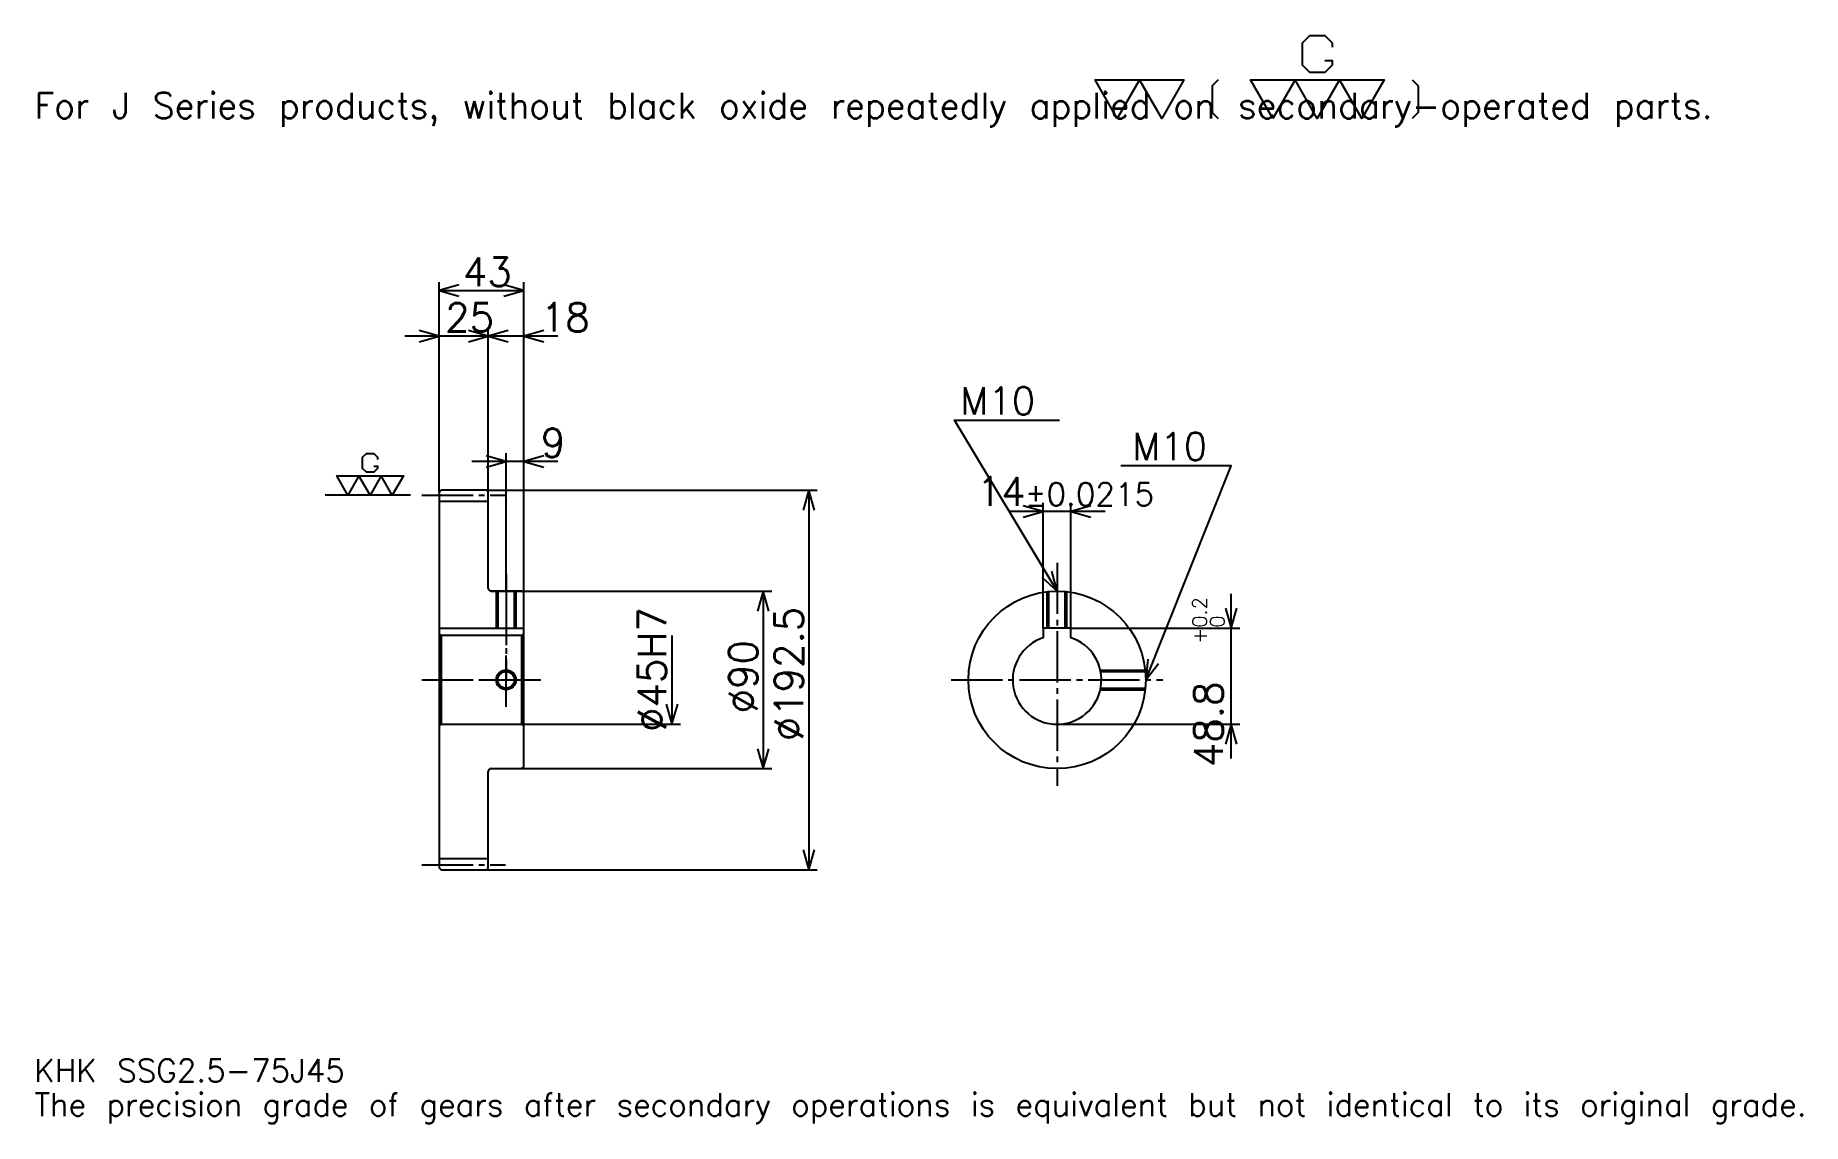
# Model space of a CAD drawing. Extents: x 29 to 926, y 11 to 563.
import ezdxf

# ---------------------------------------------------------------- set-up
doc = ezdxf.new("R2010")
doc.units = 0
doc.linetypes.add('DASHDOT', pattern=[34.695651, 26.021739, -2.891304, 2.891304, -2.891304])
doc.layers.get('0').update_dxf_attribs({"linetype": 'CONTINUOUS'})
doc.layers.add('DASHDOT', color=6, linetype='DASHDOT')
doc.styles.add('KANJI', font='TXT', dxfattribs={"bigfont": 'BIGFONT'})

msp = doc.modelspace()

# ---------------------------------------------------------------- linework, layer by layer
at = {"color": 5}
for p, q in [((234.195663, 331.891296), (234.195663, 437.423889)), ((234.195663, 433.086945), (277.195679, 433.086945)), ((277.195679, 331.891296), (277.195679, 437.423889)), ((259.195679, 331.891296), (259.195679, 414.293457)), ((276.543488, 409.956512), (216.847839, 409.956512)), ((294.543488, 409.956512), (241.847839, 409.956512)), ((268.195679, 331.891296), (268.195679, 350.684784)), ((294.543488, 346.347809), (250.847839, 346.347809)), ((234.195663, 330.891296), (234.195663, 331.891296)), ((258.195679, 331.891296), (277.195679, 331.891296)), ((259.195679, 330.891296), (259.195679, 331.891296)), ((268.195679, 280.641296), (268.195679, 331.891296)), ((268.195679, 280.641296), (268.195679, 331.891296)), ((277.195679, 331.891296), (426.097839, 331.891296)), ((277.195679, 279.641296), (277.195679, 331.891296)), ((421.760864, 331.891296), (421.760864, 139.391296)), ((540.717407, 261.941284), (540.717407, 325.456512)), ((554.717407, 261.941284), (554.717407, 325.456512)), ((572.065247, 321.119568), (523.369568, 321.119568)), ((260.695679, 280.641296), (277.195679, 280.641296)), ((277.195679, 280.641296), (402.967407, 280.641296)), ((398.630432, 280.641296), (398.630432, 190.641296)), ((636.086975, 195.793472), (636.086975, 279.289124)), ((554.717407, 261.941284), (640.423889, 261.941284)), ((352.369568, 258.141296), (352.369568, 213.141296)), ((277.195679, 213.141296), (356.706543, 213.141296)), ((547.717407, 213.141296), (640.423889, 213.141296)), ((260.695679, 190.641296), (277.195679, 190.641296)), ((277.195679, 190.641296), (402.967407, 190.641296)), ((258.195679, 139.391296), (277.195679, 139.391296)), ((277.195679, 139.391296), (426.097839, 139.391296))]:
    msp.add_line(p, q, dxfattribs=at)
at = {"color": 7}
msp.add_line((219.739136, 329.391296), (176.369568, 329.391296), dxfattribs=at)
at = {"color": 4}
for p, q in [((234.195663, 326.266296), (259.195679, 326.266296)), ((234.195663, 261.941284), (277.195679, 261.941284)), ((235.195663, 258.141296), (235.195663, 213.141296)), ((276.195679, 258.141296), (277.195679, 259.141296)), ((276.195679, 213.141296), (277.195679, 212.141296)), ((234.195663, 145.016296), (259.195679, 145.016296))]:
    msp.add_line(p, q, dxfattribs=at)
at = {"color": 7}
for points in [[(683.504333, 549.752563), (687.263062, 549.752563), (687.263062, 547.497375), (683.504333, 543.738647), (675.986938, 543.738647), (672.228271, 547.497375), (672.228271, 558.773438), (675.986938, 562.532166), (683.504333, 562.532166), (687.263062, 558.773438), (687.263062, 556.51825)], [(578.260864, 520.434753), (566.984802, 539.97998), (612.089111, 539.97998), (600.813049, 520.434753), (589.536926, 539.97998), (578.260864, 520.434753)], [(629.37915, 539.97998), (626.372192, 536.973022), (626.372192, 523.441711), (629.37915, 520.434753)], [(657.193481, 520.434753), (645.917358, 539.97998), (713.573914, 539.97998), (702.297852, 520.434753), (691.021729, 539.97998), (679.745667, 520.434753), (668.469543, 539.97998), (657.193481, 520.434753)], [(727.856934, 539.97998), (730.863892, 536.973022), (730.863892, 523.441711), (727.856934, 520.434753)], [(201.09024, 344.050201), (202.969574, 344.050201), (202.969574, 342.922607), (201.09024, 341.043243), (197.331543, 341.043243), (195.452179, 342.922607), (195.452179, 348.560638), (197.331543, 350.440002), (201.09024, 350.440002), (202.969574, 348.560638), (202.969574, 347.433044)], [(187.934799, 329.391296), (182.296753, 339.16391), (216.125015, 339.16391), (210.486969, 329.391296), (204.848923, 339.16391), (199.210876, 329.391296), (193.572845, 339.16391), (187.934799, 329.391296)]]:
    msp.add_lwpolyline(points, dxfattribs=at)
at = {"color": 5}
for points in [[(244.315231, 435.978271), (234.195663, 433.086945), (244.315231, 430.195618)], [(267.076111, 430.195618), (277.195679, 433.086945), (267.076111, 435.978271)], [(224.076096, 407.065186), (234.195663, 409.956512), (224.076096, 412.847839)], [(249.076096, 407.065186), (259.195679, 409.956512), (249.076096, 412.847839)], [(269.315216, 412.847839), (259.195679, 409.956512), (269.315216, 407.065186)], [(287.315216, 412.847839), (277.195679, 409.956512), (287.315216, 407.065186)], [(547.717407, 280.641296), (495.67395, 367.380432), (548.873962, 367.380432)], [(258.076111, 343.456512), (268.195679, 346.347809), (258.076111, 349.239136)], [(287.315216, 349.239136), (277.195679, 346.347809), (287.315216, 343.456512)], [(592.717407, 235.641296), (636.086975, 344.25), (579.995605, 344.25)], [(424.652191, 321.771729), (421.760864, 331.891296), (418.869568, 321.771729)], [(530.597839, 318.228241), (540.717407, 321.119568), (530.597839, 324.010864)], [(564.836975, 324.010864), (554.717407, 321.119568), (564.836975, 318.228241)], [(540.031677, 287.831177), (547.717407, 280.641296), (544.990173, 290.806305)], [(401.521759, 270.521729), (398.630432, 280.641296), (395.739136, 270.521729)], [(633.195679, 272.060852), (636.086975, 261.941284), (638.978271, 272.060852)], [(593.785034, 246.111511), (592.717407, 235.641296), (599.155334, 243.967056)], [(349.478271, 223.260864), (352.369568, 213.141296), (355.260864, 223.260864)], [(638.978271, 203.021729), (636.086975, 213.141296), (633.195679, 203.021729)], [(395.739136, 200.760864), (398.630432, 190.641296), (401.521759, 200.760864)], [(418.869568, 149.510864), (421.760864, 139.391296), (424.652191, 149.510864)]]:
    msp.add_lwpolyline(points, dxfattribs=at)
at = {"color": 4}
for points in [[(259.195679, 282.141296), (259.195679, 330.891296), (258.195679, 331.891296), (235.195663, 331.891296), (234.195663, 330.891296), (234.195663, 212.141296)], [(260.695679, 190.641296), (276.195679, 190.641296), (277.195679, 191.641296), (277.195679, 279.641296), (276.195679, 280.641296), (260.695679, 280.641296)], [(263.195679, 280.641296), (263.195679, 261.941284)], [(264.005676, 280.641296), (264.005676, 261.941284)], [(272.385651, 280.641296), (272.385651, 261.941284)], [(273.195679, 280.641296), (273.195679, 261.941284)], [(542.717407, 261.941284), (542.717407, 280.362671)], [(543.527405, 261.941284), (543.527405, 280.445801)], [(551.90741, 261.941284), (551.90741, 280.445801)], [(552.717407, 261.941284), (552.717407, 280.362671)], [(554.717407, 257.024689), (554.717407, 261.941284), (540.717407, 261.941284), (540.717407, 257.024689)], [(234.195663, 212.141296), (235.195663, 213.141296), (276.195679, 213.141296), (276.195679, 258.141296), (235.195663, 258.141296), (234.195663, 259.141296)], [(569.654785, 240.641296), (592.438782, 240.641296)], [(569.823792, 239.831299), (592.521912, 239.831299)], [(569.654785, 230.641296), (592.438782, 230.641296)], [(569.823792, 231.451294), (592.521912, 231.451294)], [(234.195663, 212.141296), (234.195663, 140.391296), (235.195663, 139.391296), (258.195679, 139.391296), (259.195679, 140.391296), (259.195679, 189.141296)]]:
    msp.add_lwpolyline(points, dxfattribs=at)
for centre, radius in [((547.717407, 235.641296), 45), ((268.195679, 235.641296), 4.19)]:
    msp.add_circle(centre, radius, dxfattribs=at)
at = {"color": 7}
msp.add_circle((268.195679, 235.641296), 5, dxfattribs=at)
at = {"color": 4}
for centre, radius, start, end in [((260.695679, 282.141296), 1.5, 180, 270), ((547.717407, 235.641296), 22.5, 108.12620381, 71.87379619), ((260.695679, 189.141296), 1.5, 90, 180)]:
    msp.add_arc(centre, radius, start, end, dxfattribs=at)
at = {"layer": 'DASHDOT', "color": 7}
for p, q in [((225.521744, 329.391296), (267.869568, 329.391296)), ((547.717407, 295.097809), (547.717407, 181.967377)), ((268.195679, 280.641296), (268.195679, 235.641296)), ((225.521744, 235.641296), (285.869568, 235.641296)), ((494.043518, 235.641296), (601.391296, 235.641296)), ((225.521744, 141.891296), (267.869568, 141.891296))]:
    msp.add_line(p, q, dxfattribs=at)
for points in [[(268.195679, 289.315216), (268.195679, 253.26738)], [(268.195679, 221.967377), (268.195679, 249.315216)], [(254.521759, 235.641296), (281.869568, 235.641296)]]:
    msp.add_lwpolyline(points, dxfattribs=at)

# ---------------------------------------------------------------- texts
at = {"color": 7, "style": 'KANJI'}
for s, height, p in [('For J Series products, without black oxide repeatedly applied on secondary-operated parts.', 13.01087, (28.913044, 520.434753)), ('43', 14.456522, (246.29892, 435.399994)), ('25', 14.456522, (237.29892, 412.269562)), ('18', 14.456522, (285.869568, 412.269562)), ('M10', 13.878261, (498.565247, 370.271729)), ('9', 14.456522, (285.869568, 348.660858)), ('M10', 13.878261, (585.778259, 347.141296)), ('14', 14.456522, (507.033875, 324.010864)), ('%%p0.0215', 11.565217, (531.463623, 324.010864)), ('KHK SSG2.5-75J45', 11.565217, (28.913044, 31.804348)), ('The precision grade of gears after secondary operations is equivalent but not identical to its original grade.', 11.565217, (28.913044, 14.456522))]:
    msp.add_text(s, height=height, dxfattribs=at).set_placement(p)
for s, height, p in [('%%c45H7', 14.456522, (349.478271, 209.258148)), ('%%c192.5', 14.456522, (418.869568, 204.559784)), ('0.2', 7.228261, (623.654358, 262.109772)), ('+', 7.228261, (623.654358, 254.014114)), ('0', 7.228261, (632.617371, 262.109772)), ('%%c90', 14.456522, (395.739136, 218.654877)), ('48.8', 14.456522, (631.75, 191.440567))]:
    msp.add_text(s, height=height, rotation=90, dxfattribs=at).set_placement(p)

doc.saveas('drawing.dxf')
